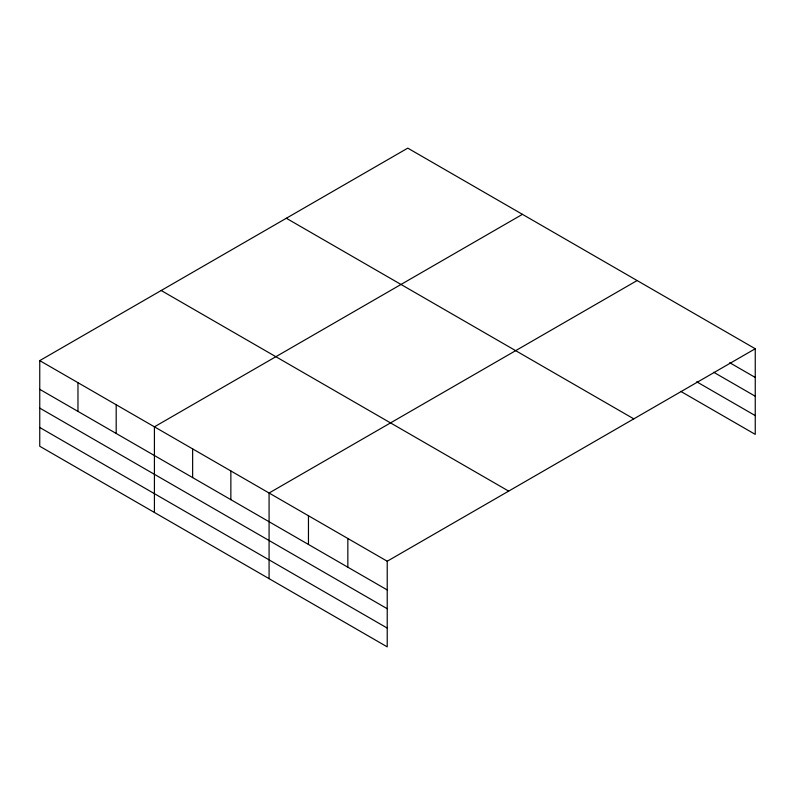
<?xml version="1.0" encoding="UTF-8"?>
<svg xmlns="http://www.w3.org/2000/svg" width="795" height="795" viewBox="0 0 795 795"><rect width="100%" height="100%" fill="white"/><g stroke="black" fill="none" stroke-linecap="round" stroke-linejoin="round"><path stroke-width="1.19" d="M755.25 348.747L407.775 148.138L39.75 360.622L39.75 446.253L387.225 646.862L387.225 561.23L755.25 348.747L755.25 434.378L680.749 391.369M522.444 214.342L154.419 426.826L154.419 512.447M637.113 280.546L269.078 493.019L269.078 578.651M729.711 362.709L755.25 377.456M713.741 372.279L755.25 396.238M696.708 381.799L755.25 415.596M286.329 218.257L633.804 418.866M161.196 290.503L508.671 491.111M39.75 360.622L387.225 561.23M39.75 389.331L387.225 589.94M39.75 408.113L387.225 608.722M39.75 427.462L387.225 628.08M347.842 538.493L347.842 567.203M308.46 515.756L308.46 544.466M230.858 470.958L230.858 499.667M192.638 448.887L192.638 477.596M116.189 404.754L116.189 433.464M77.97 382.683L77.97 411.393"/></g></svg>
